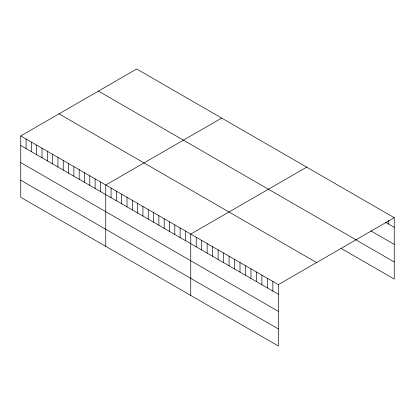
<?xml version="1.0" encoding="UTF-8"?>
<svg xmlns="http://www.w3.org/2000/svg" width="415" height="415" viewBox="0 0 415 415"><rect width="100%" height="100%" fill="white"/><g stroke="black" fill="none" stroke-linecap="round" stroke-linejoin="round"><path stroke-width="0.62" d="M20.75 135.933L278.32 284.643L278.32 345.996L20.75 197.291L20.75 135.933L136.68 69.004L394.25 217.709L394.25 279.067L341.156 248.414M221.677 118.078L105.747 185.007L105.747 246.365M306.675 167.152L190.75 234.081L190.75 295.439M278.32 284.643L394.25 217.709M385.494 222.243L394.25 227.296M370.714 230.792L394.25 244.383M98.422 91.087L355.992 239.797M355.935 239.865L394.25 261.984M59.008 113.845L316.578 262.555M20.75 145.52L278.32 294.23M20.75 162.602L278.32 311.312M20.75 180.203L278.32 328.913M388.777 220.303L388.777 224.136M272.847 281.479L272.847 291.065M267.374 278.32L267.374 287.906M261.901 275.161L261.901 284.747M256.429 272.001L256.429 281.588M250.956 268.842L250.956 278.429M245.483 265.683L245.483 275.269M240.01 262.519L240.01 272.105M234.537 259.359L234.537 268.946M229.059 256.2L229.059 265.787M223.586 253.041L223.586 262.628M218.114 249.882L218.114 259.468M212.641 246.723L212.641 256.309M207.168 243.558L207.168 253.145M201.695 240.399L201.695 249.986M196.222 237.24L196.222 246.826M185.438 231.015L185.438 240.601M180.12 227.944L180.12 237.53M174.808 224.878L174.808 234.465M169.496 221.812L169.496 231.399M164.184 218.747L164.184 228.333M158.872 215.675L158.872 225.262M153.56 212.61L153.56 222.196M148.248 209.544L148.248 219.13M142.936 206.478L142.936 216.065M137.624 203.407L137.624 212.994M132.312 200.341L132.312 209.928M127 197.275L127 206.862M121.688 194.21L121.688 203.796M116.371 191.139L116.371 200.725M111.059 188.073L111.059 197.659M100.435 181.941L100.435 191.528M95.123 178.87L95.123 188.457M89.811 175.804L89.811 185.391M84.499 172.739L84.499 182.325M79.187 169.673L79.187 179.259M73.875 166.602L73.875 176.193M68.563 163.536L68.563 173.122M63.251 160.47L63.251 170.057M57.939 157.404L57.939 166.991M52.622 154.333L52.622 163.925M47.31 151.268L47.31 160.854M41.998 148.202L41.998 157.788M36.686 145.136L36.686 154.722M31.374 142.07L31.374 151.657M26.062 138.999L26.062 148.586"/></g></svg>
